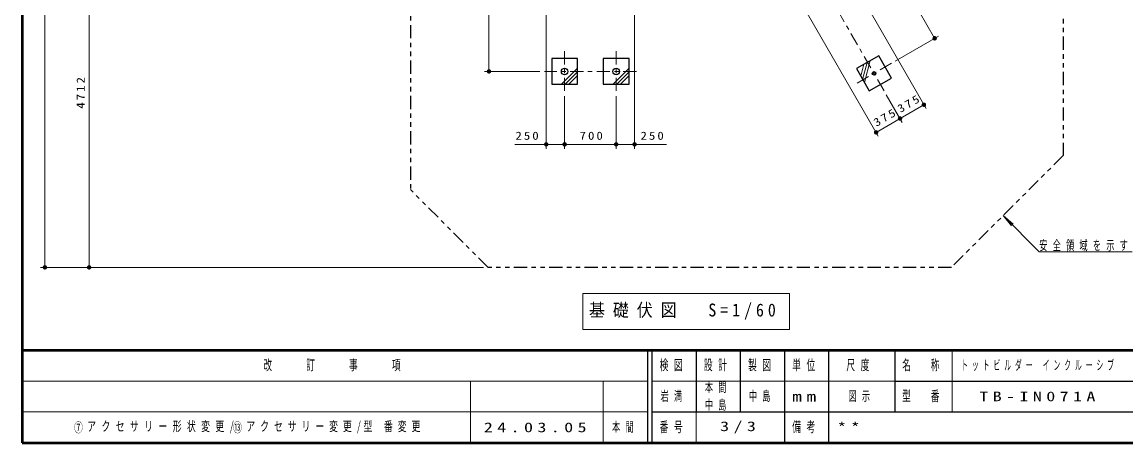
# Model space of a CAD drawing. Units: millimetres on the paper, scale 1:60. Extents: x -385 to 0, y -594 to 267.
# Drawn here: x -385 to -135.2, y -594 to -498.8 of the extents above; entities that cross this region are included whole.
import ezdxf
from ezdxf.enums import TextEntityAlignment as Align

# ---------------------------------------------------------------- set-up
doc = ezdxf.new("R2010")
doc.units = ezdxf.units.MM
doc.linetypes.add('USER2', pattern=[6, 3, -1, 1, -1])
doc.linetypes.add('USER3', pattern=[8, 3, -1, 1, -1, 1, -1])
doc.layers.add('LY_1', color=7, linetype='Continuous', lineweight=25)
doc.styles.add('ＭＳ ゴシック', font='')
doc.styles.get('ＭＳ ゴシック').set_extended_font_data('MS Gothic')

# ---------------------------------------------------------------- blocks, each defined once
blk = doc.blocks.new('filled_dot')
at = {"color": 0, "linetype": 'Continuous', "lineweight": -2, "const_width": 1.25}
blk.add_lwpolyline([(-0.625, 0, 1), (0.625, 0, 1)], format="xyb", close=True, dxfattribs=at)

msp = doc.modelspace()

# ---------------------------------------------------------------- linework, layer by layer
at = {"layer": 'LY_1', "lineweight": 50}
for p, q in [((-385, -327), (-385, -594)), ((-385, -573), (0, -573)), ((-385, -594), (0, -594))]:
    msp.add_line(p, q, dxfattribs=at)
at = {"layer": 'LY_1', "lineweight": 13}
for p, q in [((-379.83, -554.301), (-379.83, -352.76)), ((-203.923, -458.464), (-178.498, -502.502)), ((-211.745, -464.136), (-180.422, -518.389)), ((-222.571, -470.386), (-191.248, -524.639)), ((-369.83, -554.301), (-369.83, -475.77)), ((-279.348, -509.991), (-279.348, -475.77)), ((-266.396, -481.353), (-266.396, -527.481)), ((-246.396, -481.353), (-246.396, -527.481)), ((-187.398, -507.64), (-177.632, -502.002)), ((-259.313, -509.288), (-262.933, -512.908)), ((-247.646, -509.288), (-251.266, -512.908)), ((-195.232, -511.071), (-194.511, -508.379)), ((-194.82, -511.785), (-193.797, -507.967)), ((-194.407, -512.499), (-193.082, -507.554)), ((-267.813, -509.991), (-280.348, -509.991)), ((-259.313, -510.113), (-262.108, -512.908)), ((-259.313, -510.938), (-261.283, -512.908)), ((-247.646, -510.113), (-250.441, -512.908)), ((-247.646, -510.938), (-249.616, -512.908)), ((-262.229, -515.575), (-262.229, -527.481)), ((-250.563, -515.575), (-250.563, -527.481)), ((-189.441, -515.267), (-185.835, -521.514)), ((-180.922, -517.523), (-186.335, -520.648)), ((-186.335, -520.648), (-191.748, -523.773)), ((-262.229, -526.481), (-273.494, -526.481)), ((-250.563, -526.481), (-262.229, -526.481)), ((-239.191, -526.481), (-250.563, -526.481)), ((-163.03, -542.6), (-161.101, -544.898)), ((-163.03, -542.6), (-160.732, -544.528)), ((-154.82, -550.809), (-163.03, -542.6)), ((-154.82, -550.809), (-133.82, -550.809)), ((-295.713, -554.301), (-380.83, -554.301)), ((-280.565, -554.301), (-370.83, -554.301)), ((-258.113, -560.234), (-258.113, -568.367)), ((-211.313, -560.234), (-258.113, -560.234)), ((-211.313, -568.367), (-211.313, -560.234)), ((-258.113, -568.367), (-211.313, -568.367)), ((-174.5, -573), (-174.5, -587)), ((-385, -580), (-243.5, -580)), ((-283.5, -580), (-283.5, -594)), ((-253.5, -580), (-253.5, -594)), ((-242.5, -580), (-187.5, -580)), ((-385, -587), (-243.5, -587)), ((-232.5, -587), (-232.5, -594))]:
    msp.add_line(p, q, dxfattribs=at)
at = {"layer": 'LY_1', "linetype": 'USER2', "lineweight": 13}
for p, q in [((-189.941, -514.401), (-217.671, -466.373)), ((-262.229, -505.408), (-262.229, -514.575)), ((-250.563, -505.408), (-250.563, -514.575)), ((-188.264, -508.14), (-196.202, -512.724)), ((-245.979, -509.991), (-266.813, -509.991))]:
    msp.add_line(p, q, dxfattribs=at)
at = {"layer": 'LY_1', "linetype": 'USER3'}
for p, q in [((-149.415, -470.119), (-149.415, -529.003)), ((-297.139, -483.504), (-297.139, -536.727)), ((-149.415, -529.003), (-174.712, -554.301)), ((-279.565, -554.301), (-297.139, -536.727)), ((-174.712, -554.301), (-279.565, -554.301))]:
    msp.add_line(p, q, dxfattribs=at)
at = {"layer": 'LY_1'}
for p, q in [((-191.166, -506.448), (-196.217, -509.364)), ((-188.249, -511.5), (-191.166, -506.448)), ((-259.313, -507.075), (-265.146, -507.075)), ((-265.146, -507.075), (-265.146, -512.908)), ((-259.313, -512.908), (-259.313, -507.075)), ((-247.646, -507.075), (-253.479, -507.075)), ((-253.479, -507.075), (-253.479, -512.908)), ((-247.646, -512.908), (-247.646, -507.075)), ((-196.217, -509.364), (-193.301, -514.416)), ((-193.301, -514.416), (-188.249, -511.5)), ((-265.146, -512.908), (-259.313, -512.908)), ((-253.479, -512.908), (-247.646, -512.908)), ((-243.5, -573), (-243.5, -594)), ((-242.5, -573), (-242.5, -594)), ((-232.5, -573), (-232.5, -587)), ((-222.5, -573), (-222.5, -587)), ((-212.5, -573), (-212.5, -594)), ((-202.5, -573), (-202.5, -587)), ((-187.5, -573), (-187.5, -587)), ((-187.5, -580), (-70, -580)), ((-242.5, -587), (0, -587)), ((-202.5, -587), (-202.5, -594))]:
    msp.add_line(p, q, dxfattribs=at)
for centre, radius in [((-262.229, -509.991), 0.743), ((-250.563, -509.991), 0.743), ((-192.233, -510.432), 0.405)]:
    msp.add_circle(centre, radius, dxfattribs=at)

# ---------------------------------------------------------------- block references
at = {"layer": 'LY_1', "lineweight": 13, "xscale": 0.4, "yscale": 0.4}
for p, rotation in [((-178.498, -502.502), 120), ((-279.348, -509.991), 90), ((-180.922, -517.523), 210), ((-186.335, -520.648), 210), ((-186.335, -520.648), 30), ((-191.748, -523.773), 30), ((-262.229, -526.481), 180), ((-250.563, -526.481), 180), ((-246.396, -526.481), 180), ((-379.83, -554.301), 90), ((-369.83, -554.301), 90)]:
    msp.add_blockref('filled_dot', p, dxfattribs=dict(at, rotation=rotation))
for p in [(-266.396, -526.481), (-262.229, -526.481), (-250.563, -526.481)]:
    msp.add_blockref('filled_dot', p, dxfattribs=at)

# ---------------------------------------------------------------- texts
at = {"layer": 'LY_1', "style": 'ＭＳ ゴシック', "width": 0.65}
for s, p in [('⑦', (-373.25, -590.5)), ('⑬', (-337.25, -590.5))]:
    msp.add_text(s, height=2.199, dxfattribs=at).set_placement(p, align=Align.MIDDLE_LEFT)
at = {"layer": 'LY_1', "char_height": 1.833, "attachment_point": 8, "style": 'ＭＳ ゴシック'}
for s, insert, rotation in [('\\T1.33;\\W1.15;4712', (-370.83, -514.607), 90), ('\\T1.33;\\W1.15;375', (-183.768, -518.011), 30), ('\\T1.33;\\W1.15;375', (-189.181, -521.136), 30)]:
    msp.add_mtext(s, dxfattribs=dict(at, insert=insert, rotation=rotation))
at = {"layer": 'LY_1', "style": 'ＭＳ ゴシック'}
for s, insert, char_height, attachment_point in [('\\T1.33;\\W1.15;250', (-270.494, -525.481), 1.833, 8), ('\\T1.33;\\W1.15;700', (-255.979, -525.481), 1.833, 8), ('\\T1.33;\\W1.15;250', (-242.191, -525.481), 1.833, 8), ('\\T1.64;\\W0.6;安全領域を示す', (-154.82, -550.659), 2.199, 7), ('\\T1.5;\\W0.9;基礎伏図\u3000S=1/60', (-256.713, -564.301), 2.933, 4), ('\\T1.64;\\W0.6;改\u3000\u3000訂\u3000\u3000事\u3000\u3000項', (-314.25, -576.5), 2.346, 5), ('\\T1.64;\\W0.6;検図', (-237.5, -576.5), 2.346, 5), ('\\T1.64;\\W0.6;設計', (-227.5, -576.5), 2.346, 5), ('\\T1.64;\\W0.6;製図', (-217.5, -576.5), 2.346, 5), ('\\T1.64;\\W0.6;単位', (-207.5, -576.5), 2.346, 5), ('\\T1.64;\\W0.6;尺度', (-195.25, -576.5), 2.346, 5), ('\\T1.64;\\W0.6;名\u3000称', (-181, -576.5), 2.346, 5), ('\\T1.58;\\W0.5;トットビルダー\\~インクルーシブ', (-154.75, -576.5), 2.199, 5), ('\\T1.64;\\W0.6;岩満', (-237.5, -583.5), 2.199, 5), ('\\T1.64;\\W0.6;本間', (-230.5, -581.5), 2.199, 4), ('\\T1.64;\\W0.6;中島', (-217.5, -583.5), 2.199, 5), ('\\T1.64;\\W0.6;型\u3000番', (-181, -583.5), 2.346, 5), ('\\T1.64;\\W0.6;中島', (-230.5, -585.5), 2.199, 4), ('\\T1.5;\\W1.35;mm', (-207.5, -583.5), 2.346, 5), ('\\T1.64;\\W0.6;図示', (-198, -583.5), 2.199, 4), ('\\T1.5;\\W1.35;TB-IN071A', (-154.75, -583.5), 2.199, 5), ('\\T1.61;\\W0.65;アクセサリー形状変更/', (-370.25, -590.5), 2.199, 4), ('\\T1.56;\\W0.65;アクセサリー変更/型\\~番変更', (-334.25, -590.5), 2.199, 4), ('\\T1.5;\\W1.35;24.03.05', (-280.5, -590.5), 2.199, 4), ('\\T1.64;\\W0.6;本間', (-251.5, -590.5), 2.199, 4), ('\\T1.64;\\W0.6;番号', (-237.5, -590.5), 2.346, 5), ('\\T1.5;\\W1.35;3/3', (-222.5, -590.5), 2.199, 5), ('\\T1.64;\\W0.6;備考', (-207.5, -590.5), 2.346, 5), ('\\T1.5;\\W1.35;**', (-200.5, -590.5), 2.199, 4)]:
    msp.add_mtext(s, dxfattribs=dict(at, insert=insert, char_height=char_height, attachment_point=attachment_point))

doc.saveas('drawing.dxf')
